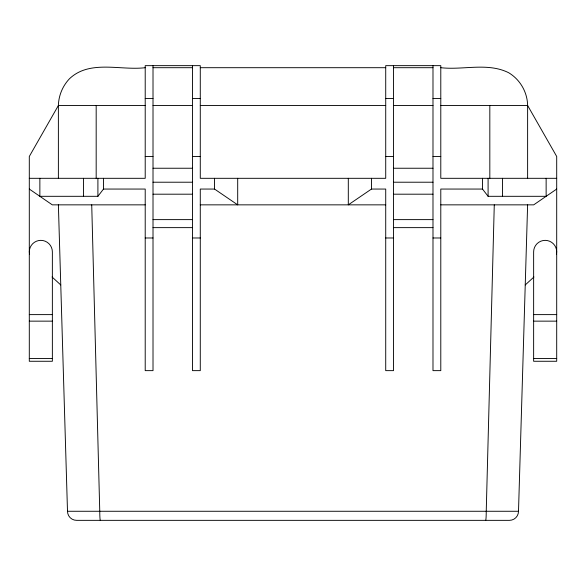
<?xml version="1.0" encoding="UTF-8"?>
<svg xmlns="http://www.w3.org/2000/svg" width="586" height="586" viewBox="0 0 586 586"><rect width="100%" height="100%" fill="white"/><g stroke="black" fill="none" stroke-linecap="round" stroke-linejoin="round"><path stroke-width="0.88" d="M494.276 204.851L486.241 511.27A9.098 0.593 -90 0 1 485.648 520.346M58.38 204.851L67.5 511.27A9.098 9.076 -90 0 0 76.583 520.346L509.417 520.353A9.098 9.076 -90 0 0 518.507 511.27L527.62 204.851M556.407 254.126L556.7 251.892A11.53 11.53 0 0 0 545.17 240.355A11.53 11.53 0 0 0 533.634 251.892L533.634 361.269L556.7 361.269L556.7 156.469L527.62 105.487C527.393 92.185 520.134 79.608 508.721 72.759C487.757 62.219 463.123 70.291 440.789 67.698M39.863 178.312L39.863 196.31L97.906 196.31L103.488 189.058L103.488 178.312M525.232 284.964L533.934 276.995M556.7 189.058L533.692 204.851L440.789 204.851M393.521 65.647L393.521 370.638L385.72 370.638L385.72 189.058L371.465 189.058L348.304 204.851L348.304 178.312M145.211 67.698C120.504 70.738 89.761 59.464 69.456 78.766C62.607 86.017 58.673 95.518 58.38 105.487L58.38 178.312M153.012 67.698L192.479 67.698M200.28 67.698L385.72 67.698M393.521 67.698L432.988 67.698M145.211 98.455L153.012 98.455M192.479 98.455L200.28 98.455M385.72 98.455L393.521 98.455M432.988 98.455L440.789 98.455M145.211 105.487L58.38 105.487L29.3 156.469L29.3 361.269L52.366 361.269L52.366 251.892A11.53 11.53 0 0 0 40.83 240.355A11.53 11.53 0 0 0 29.3 251.892L29.593 254.126M153.012 105.487L192.479 105.487M200.28 105.487L385.72 105.487M393.521 105.487L432.988 105.487M440.789 105.487L527.62 105.487L527.62 178.312M145.211 156.469L153.012 156.469M192.479 156.469L200.28 156.469M385.72 156.469L393.521 156.469M432.988 156.469L440.789 156.469M153.012 168.241L192.479 168.241M393.521 168.241L432.988 168.241M29.3 178.312L145.211 178.312L145.211 65.647L200.28 65.647L200.28 178.312L385.72 178.312L385.72 65.647L440.789 65.647L440.789 178.312L556.7 178.312M153.012 182.217L192.479 182.217M393.521 182.217L432.988 182.217M103.488 189.058L145.211 189.058L145.211 370.638L153.012 370.638L153.012 65.647M237.696 178.312L237.696 204.851L214.535 189.058L200.28 189.058L200.28 370.638L192.479 370.638L192.479 65.647M546.137 178.312L546.137 196.31L488.094 196.31L482.512 189.058L440.789 189.058L440.789 370.638L432.988 370.638L432.988 65.647M153.012 194.193L192.479 194.193M393.521 194.193L432.988 194.193M145.211 204.851L52.308 204.851L29.3 189.058M200.28 204.851L385.72 204.851M153.012 219.618L192.479 219.618M393.521 219.618L432.988 219.618M153.012 227.632L192.479 227.632M393.521 227.632L432.988 227.632M145.211 237.982L153.012 237.982M192.479 237.982L200.28 237.982M385.72 237.982L393.521 237.982M432.988 237.982L440.789 237.982M29.3 314.616L52.366 314.616M533.634 314.616L556.7 314.616M29.3 321.143L52.366 321.143M533.634 321.143L556.7 321.143M29.3 358.486L52.366 358.486M533.634 358.486L556.7 358.486M67.5 511.27L518.5 511.27M52.066 276.995L60.768 284.964M91.724 204.851L99.759 511.27A9.098 0.593 -90 0 0 100.353 520.346M502.466 178.312L502.466 196.31M489.823 105.487L489.823 178.312M488.094 178.312L488.094 196.31M482.512 178.312L482.512 189.058M371.465 178.312L371.465 189.058M214.535 178.312L214.535 189.058M97.906 178.312L97.906 196.31M96.177 105.487L96.177 178.312M83.534 178.312L83.534 196.31"/></g></svg>
